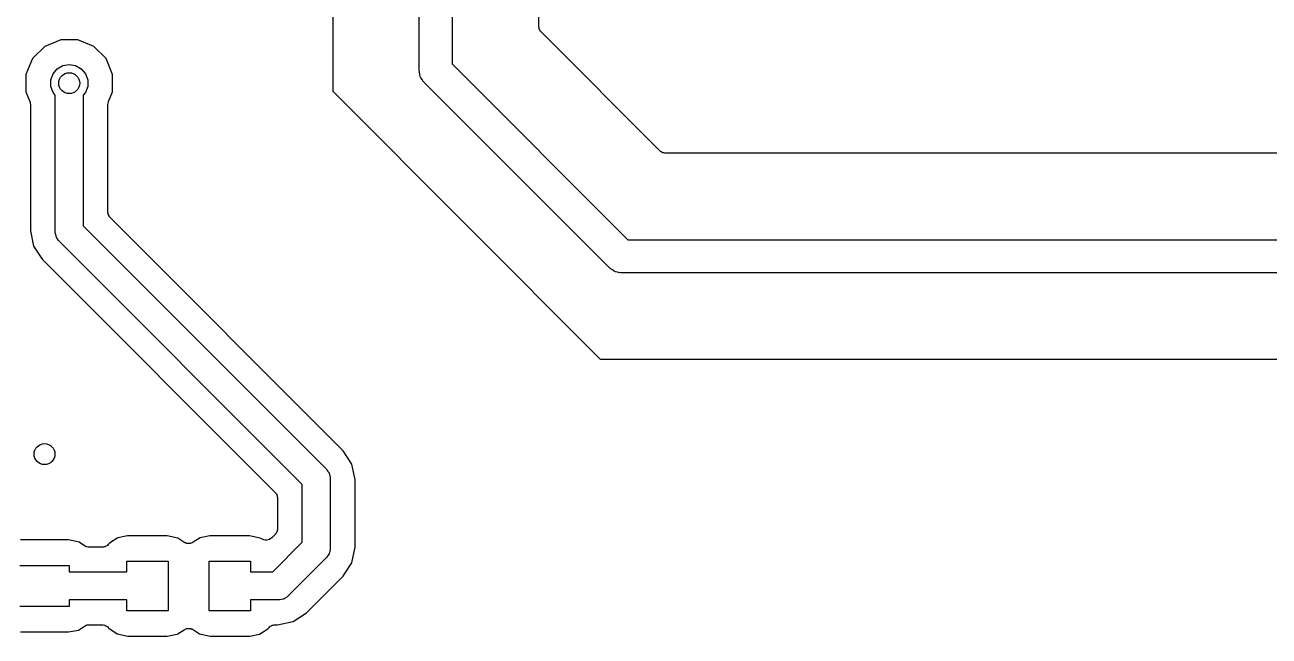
# Model space of a CAD drawing. Extents: x 85 to 210, y -138 to -65.
# Drawn here: x 180.26 to 195.37, y -120.11 to -112.69 of the extents above; entities that cross this region are included whole.
import ezdxf

# ---------------------------------------------------------------- set-up
doc = ezdxf.new("R2010")
doc.units = 0
doc.header["$MEASUREMENT"] = 0
doc.layers.add('BLACK', color=7, linetype='CONTINUOUS')

msp = doc.modelspace()

# ---------------------------------------------------------------- linework, layer by layer
at = {"layer": 'Black'}
for p, q in [((184, -109.01), (184, -113.49)), ((186.5, -112.709), (186.5, -110.258)), ((185.05, -113.25), (185.05, -111.65)), ((185.45, -111.65), (185.45, -113.167)), ((186.501, -112.713), (186.5, -112.709)), ((186.5, -112.717), (186.501, -112.713)), ((186.504, -112.73), (186.5, -112.717)), ((186.506, -112.743), (186.504, -112.73)), ((186.508, -112.747), (186.506, -112.743)), ((186.509, -112.751), (186.508, -112.747)), ((186.517, -112.762), (186.509, -112.751)), ((186.523, -112.773), (186.517, -112.762)), ((186.527, -112.776), (186.523, -112.773)), ((186.529, -112.779), (186.527, -112.776)), ((187.971, -114.221), (186.529, -112.779)), ((180.502, -112.953), (180.353, -113.101)), ((180.696, -112.873), (180.502, -112.953)), ((180.905, -112.873), (180.696, -112.873)), ((181.099, -112.953), (180.905, -112.873)), ((181.247, -113.102), (181.099, -112.953)), ((180.353, -113.101), (180.273, -113.295)), ((181.327, -113.296), (181.247, -113.102)), ((180.273, -113.295), (180.273, -113.504)), ((180.576, -113.36), (180.603, -113.286)), ((180.603, -113.286), (180.654, -113.225)), ((180.654, -113.225), (180.722, -113.186)), ((180.722, -113.186), (180.8, -113.172)), ((180.8, -113.172), (180.878, -113.186)), ((180.878, -113.186), (180.946, -113.225)), ((180.946, -113.225), (180.997, -113.286)), ((180.997, -113.286), (181.024, -113.36)), ((181.327, -113.505), (181.327, -113.296)), ((185.052, -113.259), (185.05, -113.25)), ((185.051, -113.267), (185.052, -113.259)), ((185.058, -113.293), (185.051, -113.267)), ((185.062, -113.318), (185.058, -113.293)), ((185.45, -113.167), (187.583, -115.3)), ((180.576, -113.44), (180.576, -113.36)), ((180.603, -113.514), (180.576, -113.44)), ((181.024, -113.44), (180.997, -113.514)), ((181.024, -113.36), (181.024, -113.44)), ((185.066, -113.326), (185.062, -113.318)), ((185.069, -113.335), (185.066, -113.326)), ((185.084, -113.356), (185.069, -113.335)), ((185.097, -113.379), (185.084, -113.356)), ((185.104, -113.384), (185.097, -113.379)), ((185.109, -113.391), (185.104, -113.384)), ((187.359, -115.641), (185.109, -113.391)), ((180.273, -113.504), (180.322, -113.624)), ((180.63, -113.547), (180.603, -113.514)), ((180.63, -115.2), (180.63, -113.547)), ((180.997, -113.514), (180.97, -113.547)), ((180.97, -113.547), (180.97, -115.13)), ((181.278, -113.624), (181.327, -113.505)), ((184, -113.49), (184.002, -113.499)), ((184.002, -113.499), (184.007, -113.507)), ((184.007, -113.507), (187.243, -116.743)), ((180.322, -113.624), (180.323, -113.626)), ((180.323, -113.626), (180.324, -113.628)), ((180.324, -113.628), (180.327, -113.643)), ((180.327, -113.643), (180.33, -113.658)), ((180.33, -113.658), (180.33, -113.66)), ((180.33, -113.66), (180.33, -113.662)), ((180.33, -113.662), (180.33, -115.19)), ((181.27, -113.658), (181.273, -113.643)), ((181.27, -113.66), (181.27, -113.658)), ((181.27, -113.662), (181.27, -113.66)), ((181.27, -114.964), (181.27, -113.662)), ((181.273, -113.643), (181.276, -113.628)), ((181.276, -113.628), (181.277, -113.626)), ((181.277, -113.626), (181.278, -113.624)), ((187.974, -114.223), (187.971, -114.221)), ((187.977, -114.227), (187.974, -114.223)), ((187.988, -114.233), (187.977, -114.227)), ((187.999, -114.241), (187.988, -114.233)), ((188.003, -114.242), (187.999, -114.241)), ((188.007, -114.244), (188.003, -114.242)), ((188.02, -114.246), (188.007, -114.244)), ((188.033, -114.25), (188.02, -114.246)), ((188.037, -114.249), (188.033, -114.25)), ((188.041, -114.25), (188.037, -114.249)), ((203.709, -114.25), (188.041, -114.25)), ((181.271, -114.968), (181.27, -114.964)), ((181.27, -114.973), (181.271, -114.968)), ((181.274, -114.985), (181.27, -114.973)), ((181.276, -114.998), (181.274, -114.985)), ((181.278, -115.002), (181.276, -114.998)), ((181.279, -115.006), (181.278, -115.002)), ((181.287, -115.017), (181.279, -115.006)), ((181.293, -115.028), (181.287, -115.017)), ((181.297, -115.031), (181.293, -115.028)), ((181.299, -115.035), (181.297, -115.031)), ((184.125, -117.861), (181.299, -115.035)), ((180.33, -115.19), (180.368, -115.379)), ((180.631, -115.207), (180.63, -115.2)), ((180.631, -115.215), (180.631, -115.207)), ((180.636, -115.236), (180.631, -115.215)), ((180.64, -115.258), (180.636, -115.236)), ((180.644, -115.265), (180.64, -115.258)), ((180.97, -115.13), (183.92, -118.08)), ((180.368, -115.379), (180.455, -115.51)), ((180.646, -115.272), (180.644, -115.265)), ((180.659, -115.29), (180.646, -115.272)), ((180.67, -115.309), (180.659, -115.29)), ((180.676, -115.314), (180.67, -115.309)), ((180.68, -115.32), (180.676, -115.314)), ((183.63, -118.27), (180.68, -115.32)), ((187.583, -115.3), (204.4, -115.3)), ((180.455, -115.51), (180.455, -115.51)), ((180.455, -115.51), (180.475, -115.539)), ((180.475, -115.539), (183.301, -118.365)), ((187.366, -115.646), (187.359, -115.641)), ((187.371, -115.653), (187.366, -115.646)), ((187.394, -115.666), (187.371, -115.653)), ((187.415, -115.681), (187.394, -115.666)), ((187.424, -115.684), (187.415, -115.681)), ((187.432, -115.688), (187.424, -115.684)), ((187.457, -115.692), (187.432, -115.688)), ((187.483, -115.699), (187.457, -115.692)), ((187.491, -115.698), (187.483, -115.699)), ((187.5, -115.7), (187.491, -115.698)), ((204.4, -115.7), (187.5, -115.7)), ((187.243, -116.743), (187.25, -116.748)), ((187.25, -116.748), (187.26, -116.75)), ((187.26, -116.75), (203.709, -116.75)), ((184.232, -118.021), (184.125, -117.861)), ((183.92, -118.08), (183.924, -118.086)), ((183.924, -118.086), (183.93, -118.091)), ((183.93, -118.091), (183.941, -118.11)), ((183.941, -118.11), (183.954, -118.128)), ((183.954, -118.128), (183.956, -118.135)), ((184.259, -118.156), (184.232, -118.021)), ((183.63, -118.97), (183.63, -118.27)), ((183.956, -118.135), (183.96, -118.142)), ((183.96, -118.142), (183.964, -118.164)), ((183.964, -118.164), (183.969, -118.185)), ((183.969, -118.185), (183.969, -118.193)), ((183.969, -118.193), (183.97, -118.2)), ((183.97, -118.2), (183.97, -119.04)), ((184.27, -118.21), (184.259, -118.156)), ((184.259, -118.156), (184.259, -118.156)), ((184.27, -119.03), (184.27, -118.21)), ((183.301, -118.365), (183.303, -118.369)), ((183.303, -118.369), (183.307, -118.372)), ((183.307, -118.372), (183.313, -118.383)), ((183.313, -118.383), (183.321, -118.394)), ((183.321, -118.394), (183.322, -118.398)), ((183.322, -118.398), (183.324, -118.402)), ((183.324, -118.402), (183.326, -118.415)), ((183.326, -118.415), (183.33, -118.427)), ((183.33, -118.427), (183.329, -118.432)), ((183.329, -118.432), (183.33, -118.436)), ((183.33, -118.436), (183.33, -118.804)), ((183.301, -118.875), (183.26, -118.916)), ((183.303, -118.871), (183.301, -118.875)), ((183.307, -118.868), (183.303, -118.871)), ((183.313, -118.857), (183.307, -118.868)), ((183.321, -118.846), (183.313, -118.857)), ((183.322, -118.842), (183.321, -118.846)), ((183.324, -118.838), (183.322, -118.842)), ((183.326, -118.825), (183.324, -118.838)), ((183.33, -118.813), (183.326, -118.825)), ((183.33, -118.804), (183.329, -118.808)), ((183.329, -118.808), (183.33, -118.813)), ((180.79, -118.942), (180.209, -118.942)), ((180.919, -118.968), (180.79, -118.942)), ((180.984, -119.013), (180.919, -118.968)), ((180.995, -119.018), (180.984, -119.013)), ((181.006, -119.024), (180.995, -119.018)), ((181.011, -119.025), (181.006, -119.024)), ((181.015, -119.027), (181.011, -119.025)), ((181.028, -119.028), (181.015, -119.027)), ((181.04, -119.03), (181.028, -119.028)), ((181.2, -119.03), (181.04, -119.03)), ((181.214, -119.028), (181.2, -119.03)), ((181.227, -119.026), (181.214, -119.028)), ((181.231, -119.025), (181.227, -119.026)), ((181.235, -119.024), (181.231, -119.025)), ((181.246, -119.017), (181.235, -119.024)), ((181.259, -119.011), (181.246, -119.017)), ((181.261, -119.009), (181.259, -119.011)), ((181.265, -119.007), (181.261, -119.009)), ((181.273, -118.996), (181.265, -119.007)), ((181.283, -118.986), (181.273, -118.996)), ((181.287, -118.981), (181.283, -118.986)), ((181.389, -118.915), (181.287, -118.981)), ((181.509, -118.892), (181.389, -118.915)), ((181.99, -118.892), (181.509, -118.892)), ((182.119, -118.918), (181.99, -118.892)), ((182.193, -118.969), (182.119, -118.918)), ((182.198, -118.971), (182.193, -118.969)), ((182.203, -118.975), (182.198, -118.971)), ((182.214, -118.978), (182.203, -118.975)), ((182.224, -118.983), (182.214, -118.978)), ((182.231, -118.983), (182.224, -118.983)), ((182.237, -118.985), (182.231, -118.983)), ((182.248, -118.985), (182.237, -118.985)), ((182.259, -118.986), (182.248, -118.985)), ((182.265, -118.984), (182.259, -118.986)), ((182.271, -118.984), (182.265, -118.984)), ((182.282, -118.979), (182.271, -118.984)), ((182.292, -118.976), (182.282, -118.979)), ((182.297, -118.973), (182.292, -118.976)), ((182.303, -118.97), (182.297, -118.973)), ((182.389, -118.915), (182.303, -118.97)), ((182.509, -118.892), (182.389, -118.915)), ((182.99, -118.892), (182.509, -118.892)), ((183.119, -118.918), (182.99, -118.892)), ((183.133, -118.928), (183.119, -118.918)), ((183.148, -118.934), (183.133, -118.928)), ((183.163, -118.942), (183.148, -118.934)), ((183.164, -118.942), (183.163, -118.942)), ((183.181, -118.943), (183.164, -118.942)), ((183.164, -118.942), (183.164, -118.942)), ((183.198, -118.945), (183.181, -118.943)), ((183.199, -118.944), (183.198, -118.944)), ((183.198, -118.944), (183.198, -118.945)), ((183.215, -118.94), (183.199, -118.944)), ((183.231, -118.936), (183.215, -118.94)), ((183.232, -118.935), (183.231, -118.936)), ((183.246, -118.925), (183.232, -118.935)), ((183.232, -118.935), (183.232, -118.935)), ((183.26, -118.916), (183.246, -118.925)), ((183.27, -119.33), (183.63, -118.97)), ((183.97, -119.04), (183.969, -119.047)), ((184.232, -119.219), (184.27, -119.03)), ((183.92, -119.16), (183.46, -119.62)), ((183.924, -119.154), (183.92, -119.16)), ((183.93, -119.149), (183.924, -119.154)), ((183.941, -119.13), (183.93, -119.149)), ((183.954, -119.112), (183.941, -119.13)), ((183.956, -119.105), (183.954, -119.112)), ((183.96, -119.098), (183.956, -119.105)), ((183.964, -119.076), (183.96, -119.098)), ((183.969, -119.055), (183.964, -119.076)), ((183.969, -119.047), (183.969, -119.055)), ((180.2, -119.25), (180.8, -119.25)), ((180.8, -119.25), (180.8, -119.33)), ((180.8, -119.33), (181.5, -119.33)), ((181.5, -119.33), (181.5, -119.2)), ((181.5, -119.2), (182, -119.2)), ((182, -119.2), (182, -119.8)), ((182.5, -119.8), (182.5, -119.2)), ((182.5, -119.2), (183, -119.2)), ((183, -119.2), (183, -119.33)), ((183, -119.33), (183.27, -119.33)), ((184.139, -119.359), (184.232, -119.219)), ((183.679, -119.825), (184.125, -119.379)), ((184.125, -119.379), (184.139, -119.359)), ((183.43, -119.641), (183.412, -119.654)), ((183.449, -119.63), (183.43, -119.641)), ((183.454, -119.624), (183.449, -119.63)), ((183.46, -119.62), (183.454, -119.624)), ((180.8, -119.75), (180.2, -119.75)), ((181.5, -119.67), (180.8, -119.67)), ((180.8, -119.67), (180.8, -119.75)), ((181.5, -119.8), (181.5, -119.67)), ((183.34, -119.67), (183, -119.67)), ((183, -119.67), (183, -119.8)), ((183.347, -119.669), (183.34, -119.67)), ((183.355, -119.669), (183.347, -119.669)), ((183.376, -119.664), (183.355, -119.669)), ((183.398, -119.66), (183.376, -119.664)), ((183.405, -119.656), (183.398, -119.66)), ((183.412, -119.654), (183.405, -119.656)), ((182, -119.8), (181.5, -119.8)), ((183, -119.8), (182.5, -119.8)), ((183.33, -119.97), (183.519, -119.932)), ((183.519, -119.932), (183.679, -119.825)), ((180.21, -120.058), (180.791, -120.058)), ((180.791, -120.058), (180.911, -120.035)), ((180.911, -120.035), (180.987, -119.986)), ((180.987, -119.986), (180.998, -119.982)), ((180.998, -119.982), (181.007, -119.976)), ((181.007, -119.976), (181.013, -119.975)), ((181.013, -119.975), (181.019, -119.972)), ((181.019, -119.972), (181.03, -119.972)), ((181.03, -119.972), (181.041, -119.97)), ((181.041, -119.97), (181.198, -119.97)), ((181.198, -119.97), (181.213, -119.973)), ((181.213, -119.973), (181.228, -119.974)), ((181.228, -119.974), (181.23, -119.976)), ((181.23, -119.976), (181.233, -119.976)), ((181.233, -119.976), (181.246, -119.984)), ((181.246, -119.984), (181.259, -119.99)), ((181.259, -119.99), (181.261, -119.992)), ((181.261, -119.992), (181.263, -119.993)), ((181.263, -119.993), (181.272, -120.005)), ((181.272, -120.005), (181.279, -120.012)), ((181.279, -120.012), (181.381, -120.082)), ((181.381, -120.082), (181.51, -120.108)), ((181.991, -120.108), (182.111, -120.085)), ((182.111, -120.085), (182.197, -120.03)), ((182.197, -120.03), (182.203, -120.027)), ((182.203, -120.027), (182.208, -120.024)), ((182.208, -120.024), (182.218, -120.021)), ((182.218, -120.021), (182.229, -120.016)), ((182.229, -120.016), (182.235, -120.016)), ((182.235, -120.016), (182.241, -120.014)), ((182.241, -120.014), (182.252, -120.015)), ((182.252, -120.015), (182.263, -120.015)), ((182.263, -120.015), (182.269, -120.017)), ((182.269, -120.017), (182.276, -120.017)), ((182.276, -120.017), (182.286, -120.022)), ((182.286, -120.022), (182.297, -120.025)), ((182.297, -120.025), (182.302, -120.029)), ((182.302, -120.029), (182.307, -120.031)), ((182.307, -120.031), (182.381, -120.082)), ((182.381, -120.082), (182.51, -120.108)), ((182.991, -120.108), (183.111, -120.085)), ((183.111, -120.085), (183.213, -120.019)), ((183.213, -120.019), (183.217, -120.014)), ((183.217, -120.014), (183.227, -120.004)), ((183.227, -120.004), (183.235, -119.993)), ((183.235, -119.993), (183.239, -119.991)), ((183.239, -119.991), (183.241, -119.989)), ((183.241, -119.989), (183.254, -119.983)), ((183.254, -119.983), (183.265, -119.976)), ((183.265, -119.976), (183.269, -119.975)), ((183.269, -119.975), (183.273, -119.974)), ((183.273, -119.974), (183.286, -119.972)), ((183.286, -119.972), (183.3, -119.97)), ((183.3, -119.97), (183.33, -119.97)), ((181.51, -120.108), (181.991, -120.108)), ((182.51, -120.108), (182.991, -120.108))]:
    msp.add_line(p, q, dxfattribs=at)
for centre in [(180.8, -113.4), (180.5, -117.9)]:
    msp.add_circle(centre, 0.127, dxfattribs=at)

doc.saveas('drawing.dxf')
